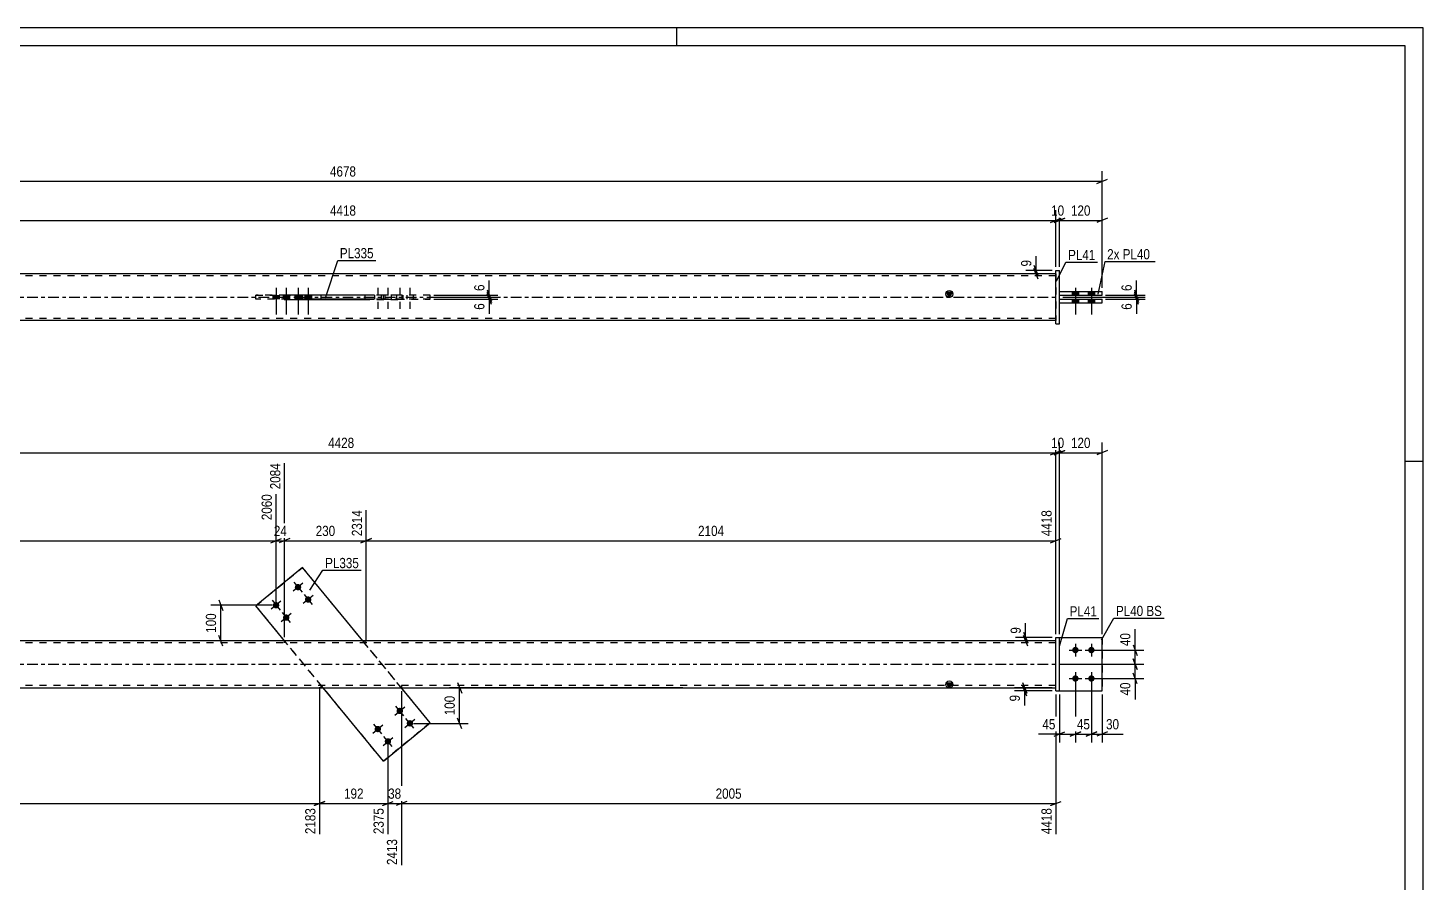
# Model space of a CAD drawing. Header units: millimetres. Extents: x 0 to 594, y 0 to 420.
# Drawn here: x 201.3 to 594, y 179.6 to 420 of the extents above; entities that cross this region are included whole.
import ezdxf

# ---------------------------------------------------------------- set-up
doc = ezdxf.new("R2010")
doc.units = ezdxf.units.MM
doc.linetypes.add('DXK_LINE_DOT2', pattern=[3.9198, 1.9599, -1.9599])
doc.linetypes.add('DXK_LINE_DOT3', pattern=[5.9187, 2.979, -0.9799, 0.9799, -0.9799])
doc.styles.add('Arial Narrow', font='ARIALN.TTF', dxfattribs={"height": 0.2})

# ---------------------------------------------------------------- blocks, each defined once
blk = doc.blocks.new('Unknown-582685704-1127')
at = {"color": 5, "linetype": 'Continuous'}
for p, q in [((594, 420), (0, 420)), ((384, 415), (384, 420)), ((594, 0), (594, 420)), ((589, 415), (5, 415)), ((589, 5), (589, 415)), ((594, 298), (589, 298))]:
    blk.add_line(p, q, dxfattribs=at)
blk = doc.blocks.new('Part-582685704-1683 - 1672')
at = {"linetype": 'Continuous'}
blk.add_hatch(color=2, dxfattribs=at).paths.add_polyline_path([(460.65, 234.32), (459.85, 235.72), (461.45, 235.72)])
at = {"color": 2, "linetype": 'Continuous'}
for p, q in [((402.55, 247.52), (177.47, 247.52)), ((490.65, 247.52), (402.65, 247.52)), ((460.65, 234.32), (459.85, 235.72)), ((459.85, 235.72), (461.45, 235.72)), ((461.45, 235.72), (460.65, 234.32)), ((177.47, 234.32), (402.55, 234.32)), ((402.65, 234.32), (490.65, 234.32))]:
    blk.add_line(p, q, dxfattribs=at)
at = {"color": 7, "linetype": 'DXK_LINE_DOT2'}
for p, q in [((273.48, 247.52), (273.48, 246.92)), ((296.18, 247.52), (296.18, 246.92)), ((490.65, 234.32), (490.65, 247.52)), ((402.55, 246.92), (177.47, 246.92)), ((490.65, 246.92), (402.65, 246.92)), ((402.55, 234.92), (177.47, 234.92)), ((283.84, 234.32), (283.84, 234.92)), ((306.54, 234.32), (306.54, 234.92)), ((490.65, 234.92), (402.65, 234.92))]:
    blk.add_line(p, q, dxfattribs=at)
at = {"color": 7, "linetype": 'DXK_LINE_DOT3'}
for p, q in [((177.47, 240.92), (402.55, 240.92)), ((402.65, 240.92), (490.65, 240.92))]:
    blk.add_line(p, q, dxfattribs=at)
at = {"color": 2, "linetype": 'Continuous'}
blk.add_circle((460.65, 235.22), 1, dxfattribs=at)
blk = doc.blocks.new('Part-582685704-1688 - 1672')
at = {"color": 2, "linetype": 'Continuous'}
for p, q in [((491.65, 248.42), (503.65, 248.42)), ((503.65, 248.42), (503.65, 248.42)), ((503.65, 233.42), (503.65, 248.42)), ((491.65, 233.42), (503.65, 233.42))]:
    blk.add_line(p, q, dxfattribs=at)
at = {"color": 7, "linetype": 'DXK_LINE_DOT2'}
for p, q in [((491.65, 248.42), (503.65, 248.42)), ((491.65, 233.42), (491.65, 248.42)), ((491.65, 233.42), (491.65, 233.42)), ((491.65, 233.42), (503.65, 233.42))]:
    blk.add_line(p, q, dxfattribs=at)
blk = doc.blocks.new('Part-582685704-1693 - 1672')
at = {"color": 7, "linetype": 'DXK_LINE_DOT2'}
for p, q in [((491.65, 248.42), (503.65, 248.42)), ((491.65, 233.42), (491.65, 248.42)), ((491.65, 248.42), (503.65, 248.42)), ((503.65, 248.42), (503.65, 248.42)), ((503.65, 248.42), (503.65, 233.42)), ((491.65, 233.42), (491.65, 233.42)), ((491.65, 233.42), (503.65, 233.42)), ((491.65, 233.42), (503.65, 233.42))]:
    blk.add_line(p, q, dxfattribs=at)
blk = doc.blocks.new('Part-582685704-1698 - 1672')
at = {"color": 2, "linetype": 'Continuous'}
for p, q in [((490.65, 248.42), (491.65, 248.42)), ((490.65, 233.42), (490.65, 248.42)), ((491.65, 233.42), (491.65, 248.42)), ((490.65, 233.42), (491.65, 233.42)), ((490.65, 233.42), (491.65, 233.42))]:
    blk.add_line(p, q, dxfattribs=at)
at = {"color": 7, "linetype": 'DXK_LINE_DOT2'}
for p, q in [((490.65, 248.42), (491.65, 248.42)), ((490.65, 233.42), (490.65, 233.42)), ((491.65, 233.42), (491.65, 233.42)), ((491.65, 233.42), (491.65, 233.42))]:
    blk.add_line(p, q, dxfattribs=at)
blk = doc.blocks.new('Part-582685704-1718 - 1672')
at = {"color": 2, "linetype": 'Continuous'}
for p, q in [((278.6, 268.18), (265.47, 257.38)), ((278.6, 268.18), (278.6, 268.18)), ((295.59, 247.52), (278.6, 268.18)), ((273.58, 247.52), (265.47, 257.38)), ((265.47, 257.38), (265.47, 257.38)), ((301.41, 213.66), (284.43, 234.32)), ((314.55, 224.46), (306.44, 234.32)), ((301.41, 213.66), (314.55, 224.46)), ((314.55, 224.46), (314.55, 224.46)), ((301.41, 213.66), (301.41, 213.66))]:
    blk.add_line(p, q, dxfattribs=at)
at = {"color": 7, "linetype": 'DXK_LINE_DOT2'}
for p, q in [((265.47, 257.38), (278.6, 268.18)), ((314.55, 224.46), (278.6, 268.18)), ((301.41, 213.66), (265.47, 257.38)), ((284.43, 234.32), (273.58, 247.52)), ((306.44, 234.32), (295.59, 247.52)), ((314.55, 224.46), (301.41, 213.66))]:
    blk.add_line(p, q, dxfattribs=at)
blk = doc.blocks.new('Bolt-582685704-1719 - 1672')
at = {"linetype": 'Continuous'}
for points in [[(496.15, 245.82), (496.33, 245.8), (496.51, 245.74), (496.67, 245.65), (496.81, 245.52), (496.92, 245.37), (497, 245.2), (497.04, 245.01), (497.04, 244.82), (497, 244.64), (496.92, 244.47), (496.81, 244.32), (496.67, 244.19), (496.51, 244.1), (496.33, 244.04), (496.15, 244.02), (495.96, 244.04), (495.78, 244.1), (495.62, 244.19), (495.48, 244.32), (495.37, 244.47), (495.29, 244.64), (495.25, 244.82), (495.25, 245.01), (495.29, 245.2), (495.37, 245.37), (495.48, 245.52), (495.62, 245.65), (495.78, 245.74), (495.96, 245.8)], [(500.65, 245.82), (500.83, 245.8), (501.01, 245.74), (501.17, 245.65), (501.31, 245.52), (501.42, 245.37), (501.5, 245.2), (501.54, 245.01), (501.54, 244.82), (501.5, 244.64), (501.42, 244.47), (501.31, 244.32), (501.17, 244.19), (501.01, 244.1), (500.83, 244.04), (500.65, 244.02), (500.46, 244.04), (500.28, 244.1), (500.12, 244.19), (499.98, 244.32), (499.87, 244.47), (499.79, 244.64), (499.75, 244.82), (499.75, 245.01), (499.79, 245.2), (499.87, 245.37), (499.98, 245.52), (500.12, 245.65), (500.28, 245.74), (500.46, 245.8)], [(496.15, 237.82), (496.33, 237.8), (496.51, 237.74), (496.67, 237.65), (496.81, 237.52), (496.92, 237.37), (497, 237.2), (497.04, 237.01), (497.04, 236.82), (497, 236.64), (496.92, 236.47), (496.81, 236.32), (496.67, 236.19), (496.51, 236.1), (496.33, 236.04), (496.15, 236.02), (495.96, 236.04), (495.78, 236.1), (495.62, 236.19), (495.48, 236.32), (495.37, 236.47), (495.29, 236.64), (495.25, 236.82), (495.25, 237.01), (495.29, 237.2), (495.37, 237.37), (495.48, 237.52), (495.62, 237.65), (495.78, 237.74), (495.96, 237.8)], [(500.65, 237.82), (500.83, 237.8), (501.01, 237.74), (501.17, 237.65), (501.31, 237.52), (501.42, 237.37), (501.5, 237.2), (501.54, 237.01), (501.54, 236.82), (501.5, 236.64), (501.42, 236.47), (501.31, 236.32), (501.17, 236.19), (501.01, 236.1), (500.83, 236.04), (500.65, 236.02), (500.46, 236.04), (500.28, 236.1), (500.12, 236.19), (499.98, 236.32), (499.87, 236.47), (499.79, 236.64), (499.75, 236.82), (499.75, 237.01), (499.79, 237.2), (499.87, 237.37), (499.98, 237.52), (500.12, 237.65), (500.28, 237.74), (500.46, 237.8)]]:
    blk.add_hatch(color=1, dxfattribs=at).paths.add_polyline_path(points)
at = {"color": 1, "linetype": 'Continuous'}
for p, q in [((494.35, 244.92), (497.95, 244.92)), ((496.15, 246.72), (496.15, 243.12)), ((498.85, 244.92), (502.45, 244.92)), ((500.65, 246.72), (500.65, 243.12)), ((494.35, 236.92), (497.95, 236.92)), ((496.15, 238.72), (496.15, 235.12)), ((498.85, 236.92), (502.45, 236.92)), ((500.65, 238.72), (500.65, 235.12))]:
    blk.add_line(p, q, dxfattribs=at)
blk = doc.blocks.new('Bolt-582685704-1721 - 1672')
at = {"linetype": 'Continuous'}
for points in [[(278.04, 263.19), (278.15, 263.03), (278.22, 262.85), (278.25, 262.67), (278.24, 262.48), (278.19, 262.3), (278.11, 262.13), (277.99, 261.98), (277.85, 261.86), (277.68, 261.78), (277.5, 261.73), (277.31, 261.71), (277.12, 261.74), (276.95, 261.81), (276.79, 261.91), (276.65, 262.04), (276.55, 262.2), (276.48, 262.37), (276.45, 262.56), (276.46, 262.75), (276.51, 262.93), (276.59, 263.1), (276.71, 263.25), (276.85, 263.37), (277.02, 263.45), (277.2, 263.5), (277.39, 263.51), (277.58, 263.48), (277.75, 263.42), (277.91, 263.32)], [(280.9, 259.71), (281.01, 259.55), (281.07, 259.38), (281.11, 259.19), (281.1, 259), (281.05, 258.82), (280.97, 258.65), (280.85, 258.51), (280.7, 258.39), (280.54, 258.3), (280.35, 258.25), (280.17, 258.24), (279.98, 258.27), (279.8, 258.33), (279.65, 258.43), (279.51, 258.57), (279.41, 258.72), (279.34, 258.9), (279.31, 259.08), (279.32, 259.27), (279.36, 259.45), (279.45, 259.62), (279.57, 259.77), (279.71, 259.89), (279.88, 259.98), (280.06, 260.03), (280.25, 260.04), (280.43, 260.01), (280.61, 259.94), (280.77, 259.84)], [(271.86, 258.1), (271.97, 257.95), (272.04, 257.77), (272.07, 257.59), (272.06, 257.4), (272.01, 257.22), (271.93, 257.05), (271.81, 256.9), (271.67, 256.78), (271.5, 256.7), (271.32, 256.65), (271.13, 256.63), (270.94, 256.66), (270.77, 256.73), (270.61, 256.83), (270.47, 256.96), (270.37, 257.12), (270.3, 257.29), (270.27, 257.48), (270.28, 257.67), (270.33, 257.85), (270.41, 258.02), (270.53, 258.17), (270.67, 258.28), (270.84, 258.37), (271.02, 258.42), (271.21, 258.43), (271.4, 258.4), (271.57, 258.34), (271.73, 258.24)], [(274.72, 254.63), (274.83, 254.47), (274.9, 254.3), (274.93, 254.11), (274.92, 253.92), (274.87, 253.74), (274.79, 253.57), (274.67, 253.43), (274.52, 253.31), (274.36, 253.22), (274.17, 253.17), (273.99, 253.16), (273.8, 253.19), (273.62, 253.25), (273.47, 253.35), (273.33, 253.49), (273.23, 253.64), (273.16, 253.82), (273.13, 254), (273.14, 254.19), (273.18, 254.37), (273.27, 254.54), (273.39, 254.69), (273.53, 254.81), (273.7, 254.9), (273.88, 254.95), (274.07, 254.96), (274.25, 254.93), (274.43, 254.86), (274.59, 254.76)]]:
    blk.add_hatch(color=1, dxfattribs=at).paths.add_polyline_path(points)
at = {"color": 1, "linetype": 'Continuous'}
for p, q in [((278.74, 263.76), (275.96, 261.47)), ((276.21, 264), (278.49, 261.22)), ((281.6, 260.28), (278.82, 257.99)), ((279.06, 260.53), (281.35, 257.75)), ((272.56, 258.68), (269.78, 256.39)), ((270.03, 258.92), (272.31, 256.14)), ((272.88, 255.45), (275.17, 252.67)), ((275.42, 255.2), (272.64, 252.91))]:
    blk.add_line(p, q, dxfattribs=at)
blk = doc.blocks.new('Bolt-582685704-1722 - 1672')
at = {"linetype": 'Continuous'}
for points in [[(305.29, 227.21), (305.19, 227.36), (305.12, 227.54), (305.09, 227.72), (305.1, 227.91), (305.15, 228.09), (305.23, 228.26), (305.35, 228.41), (305.49, 228.53), (305.66, 228.62), (305.84, 228.67), (306.03, 228.68), (306.22, 228.65), (306.39, 228.58), (306.55, 228.48), (306.68, 228.35), (306.79, 228.19), (306.86, 228.02), (306.89, 227.83), (306.88, 227.64), (306.83, 227.46), (306.75, 227.29), (306.63, 227.15), (306.48, 227.03), (306.32, 226.94), (306.14, 226.89), (305.95, 226.88), (305.76, 226.91), (305.59, 226.97), (305.43, 227.07)], [(308.15, 223.73), (308.05, 223.89), (307.98, 224.06), (307.95, 224.25), (307.96, 224.44), (308, 224.62), (308.09, 224.79), (308.21, 224.93), (308.35, 225.05), (308.52, 225.14), (308.7, 225.19), (308.89, 225.2), (309.07, 225.17), (309.25, 225.11), (309.41, 225.01), (309.54, 224.87), (309.65, 224.72), (309.71, 224.54), (309.74, 224.36), (309.74, 224.17), (309.69, 223.99), (309.6, 223.82), (309.49, 223.67), (309.34, 223.55), (309.18, 223.46), (308.99, 223.41), (308.81, 223.4), (308.62, 223.43), (308.44, 223.5), (308.29, 223.6)], [(299.11, 222.13), (299.01, 222.28), (298.94, 222.46), (298.91, 222.64), (298.92, 222.83), (298.97, 223.01), (299.05, 223.18), (299.17, 223.33), (299.31, 223.45), (299.48, 223.53), (299.66, 223.59), (299.85, 223.6), (300.04, 223.57), (300.21, 223.5), (300.37, 223.4), (300.5, 223.27), (300.61, 223.11), (300.68, 222.94), (300.71, 222.75), (300.7, 222.56), (300.65, 222.38), (300.57, 222.21), (300.45, 222.07), (300.3, 221.95), (300.14, 221.86), (299.96, 221.81), (299.77, 221.8), (299.58, 221.83), (299.41, 221.89), (299.25, 221.99)], [(301.97, 218.65), (301.87, 218.81), (301.8, 218.98), (301.77, 219.17), (301.78, 219.36), (301.82, 219.54), (301.91, 219.71), (302.03, 219.85), (302.17, 219.97), (302.34, 220.06), (302.52, 220.11), (302.71, 220.12), (302.89, 220.09), (303.07, 220.03), (303.23, 219.92), (303.36, 219.79), (303.47, 219.64), (303.53, 219.46), (303.56, 219.27), (303.56, 219.09), (303.51, 218.9), (303.42, 218.74), (303.31, 218.59), (303.16, 218.47), (303, 218.38), (302.81, 218.33), (302.63, 218.32), (302.44, 218.35), (302.26, 218.42), (302.11, 218.52)]]:
    blk.add_hatch(color=1, dxfattribs=at).paths.add_polyline_path(points)
at = {"color": 1, "linetype": 'Continuous'}
for p, q in [((304.6, 226.63), (307.38, 228.92)), ((307.13, 226.39), (304.85, 229.17)), ((298.42, 221.55), (301.2, 223.84)), ((300.95, 221.31), (298.67, 224.09)), ((307.46, 223.16), (310.24, 225.44)), ((309.99, 222.91), (307.7, 225.69)), ((301.28, 218.08), (304.06, 220.36)), ((303.81, 217.83), (301.52, 220.61))]:
    blk.add_line(p, q, dxfattribs=at)
blk = doc.blocks.new('Bolt-582685704-1367 - 1364')
at = {"linetype": 'Continuous'}
for points in [[(497.05, 345.83), (495.25, 345.83), (495.25, 344.83), (497.05, 344.83)], [(497.05, 345.83), (495.25, 345.83), (495.25, 344.83), (497.05, 344.83)], [(501.55, 345.83), (499.75, 345.83), (499.75, 344.83), (501.55, 344.83)], [(501.55, 345.83), (499.75, 345.83), (499.75, 344.83), (501.55, 344.83)], [(497.05, 343.63), (495.25, 343.63), (495.25, 342.63), (497.05, 342.63)], [(497.05, 343.63), (495.25, 343.63), (495.25, 342.63), (497.05, 342.63)], [(501.55, 343.63), (499.75, 343.63), (499.75, 342.63), (501.55, 342.63)], [(501.55, 343.63), (499.75, 343.63), (499.75, 342.63), (501.55, 342.63)]]:
    blk.add_hatch(color=1, dxfattribs=at).paths.add_polyline_path(points)
at = {"color": 1, "linetype": 'Continuous'}
for p, q in [((495.25, 345.83), (495.25, 344.83)), ((495.25, 345.83), (495.25, 344.83)), ((496.15, 346.83), (496.15, 339.33)), ((496.15, 346.83), (496.15, 339.33)), ((497.05, 345.83), (497.05, 344.83)), ((497.05, 345.83), (497.05, 344.83)), ((499.75, 345.83), (499.75, 344.83)), ((499.75, 345.83), (499.75, 344.83)), ((500.65, 346.83), (500.65, 339.33)), ((500.65, 346.83), (500.65, 339.33)), ((501.55, 345.83), (501.55, 344.83)), ((501.55, 345.83), (501.55, 344.83)), ((495.25, 343.63), (495.25, 342.63)), ((495.25, 343.63), (495.25, 342.63)), ((497.05, 343.63), (497.05, 342.63)), ((497.05, 343.63), (497.05, 342.63)), ((499.75, 343.63), (499.75, 342.63)), ((499.75, 343.63), (499.75, 342.63)), ((501.55, 343.63), (501.55, 342.63)), ((501.55, 343.63), (501.55, 342.63))]:
    blk.add_line(p, q, dxfattribs=at)
blk = doc.blocks.new('Part-582685704-1402 - 1364')
at = {"linetype": 'Continuous'}
blk.add_hatch(color=2, dxfattribs=at).paths.add_polyline_path([(460.65, 344.23), (459.85, 345.63), (461.45, 345.63)])
at = {"color": 2, "linetype": 'Continuous'}
for p, q in [((402.55, 350.83), (177.47, 350.83)), ((490.65, 350.83), (402.65, 350.83)), ((460.65, 344.23), (459.85, 345.63)), ((459.85, 345.63), (461.45, 345.63)), ((461.45, 345.63), (460.65, 344.23)), ((273.48, 344.83), (273.48, 344.93)), ((273.48, 344.93), (273.48, 344.93)), ((273.48, 344.93), (296.18, 344.93)), ((273.48, 343.63), (273.48, 343.53)), ((273.48, 343.53), (296.18, 343.53)), ((283.84, 344.93), (283.84, 344.83)), ((283.84, 343.53), (283.84, 343.63)), ((296.18, 344.93), (296.18, 343.53)), ((402.55, 337.63), (177.47, 337.63)), ((490.65, 337.63), (402.65, 337.63))]:
    blk.add_line(p, q, dxfattribs=at)
at = {"color": 7, "linetype": 'DXK_LINE_DOT2'}
for p, q in [((402.55, 350.23), (177.47, 350.23)), ((490.65, 350.23), (402.65, 350.23)), ((490.65, 350.83), (490.65, 337.63)), ((273.48, 343.63), (273.48, 344.93)), ((273.48, 344.93), (296.18, 344.93)), ((273.48, 343.53), (296.18, 343.53)), ((283.84, 344.93), (306.54, 344.93)), ((283.84, 344.93), (283.84, 344.93)), ((283.84, 344.93), (306.54, 344.93)), ((283.84, 344.83), (283.84, 344.93)), ((283.84, 343.63), (283.84, 344.83)), ((283.84, 343.53), (283.84, 343.53)), ((283.84, 343.53), (283.84, 343.53)), ((306.54, 343.53), (283.84, 343.53)), ((283.84, 343.53), (306.54, 343.53)), ((306.54, 344.93), (306.54, 343.53)), ((402.55, 338.23), (177.47, 338.23)), ((490.65, 338.23), (402.65, 338.23))]:
    blk.add_line(p, q, dxfattribs=at)
at = {"color": 7, "linetype": 'DXK_LINE_DOT3'}
for p, q in [((177.47, 344.23), (402.55, 344.23)), ((402.65, 344.23), (490.65, 344.23))]:
    blk.add_line(p, q, dxfattribs=at)
at = {"color": 2, "linetype": 'Continuous'}
blk.add_circle((460.65, 345.13), 1, dxfattribs=at)
blk = doc.blocks.new('Bolt-582685704-1370 - 1364')
at = {"color": 1, "linetype": 'DXK_LINE_DOT2'}
for p, q in [((299.81, 346.83), (299.81, 339.33)), ((302.67, 346.83), (302.67, 339.33)), ((305.99, 346.83), (305.99, 339.33)), ((308.85, 346.83), (308.85, 339.33)), ((298.91, 344.83), (298.91, 343.63)), ((300.71, 344.83), (300.71, 343.63)), ((301.77, 344.83), (301.77, 343.63)), ((303.57, 344.83), (303.57, 343.63)), ((305.09, 344.83), (305.09, 343.63)), ((306.89, 344.83), (306.89, 343.63)), ((307.95, 344.83), (307.95, 343.63)), ((309.75, 344.83), (309.75, 343.63))]:
    blk.add_line(p, q, dxfattribs=at)
blk = doc.blocks.new('Bolt-582685704-1371 - 1364')
at = {"linetype": 'Continuous'}
for points in [[(272.07, 344.83), (270.27, 344.83), (270.27, 343.63), (272.07, 343.63)], [(274.93, 344.83), (273.13, 344.83), (273.13, 343.63), (274.93, 343.63)], [(278.25, 344.83), (276.45, 344.83), (276.45, 343.63), (278.25, 343.63)], [(281.11, 344.83), (279.31, 344.83), (279.31, 343.63), (281.11, 343.63)]]:
    blk.add_hatch(color=1, dxfattribs=at).paths.add_polyline_path(points)
at = {"color": 1, "linetype": 'Continuous'}
for p, q in [((271.17, 346.83), (271.17, 339.33)), ((274.03, 346.83), (274.03, 339.33)), ((277.35, 346.83), (277.35, 339.33)), ((280.21, 346.83), (280.21, 339.33)), ((270.27, 344.83), (270.27, 343.63)), ((272.07, 344.83), (272.07, 343.63)), ((273.13, 344.83), (273.13, 343.63)), ((274.93, 344.83), (274.93, 343.63)), ((276.45, 344.83), (276.45, 343.63)), ((278.25, 344.83), (278.25, 343.63)), ((279.31, 344.83), (279.31, 343.63)), ((281.11, 344.83), (281.11, 343.63))]:
    blk.add_line(p, q, dxfattribs=at)
blk = doc.blocks.new('Part-582685704-1417 - 1364')
at = {"color": 2, "linetype": 'Continuous'}
for p, q in [((491.65, 343.63), (503.65, 343.63)), ((491.65, 342.63), (491.65, 343.63)), ((491.65, 342.63), (503.65, 342.63)), ((491.65, 342.63), (503.65, 342.63)), ((503.65, 342.63), (503.65, 343.63))]:
    blk.add_line(p, q, dxfattribs=at)
at = {"color": 7, "linetype": 'DXK_LINE_DOT2'}
for p, q in [((491.65, 343.63), (503.65, 343.63)), ((491.65, 342.63), (491.65, 342.63)), ((503.65, 342.63), (503.65, 342.63)), ((503.65, 342.63), (503.65, 342.63))]:
    blk.add_line(p, q, dxfattribs=at)
blk = doc.blocks.new('Part-582685704-1422 - 1364')
at = {"color": 2, "linetype": 'Continuous'}
for p, q in [((491.65, 345.83), (503.65, 345.83)), ((491.65, 344.83), (491.65, 345.83)), ((503.65, 344.83), (503.65, 345.83)), ((491.65, 344.83), (503.65, 344.83)), ((491.65, 344.83), (503.65, 344.83))]:
    blk.add_line(p, q, dxfattribs=at)
at = {"color": 7, "linetype": 'DXK_LINE_DOT2'}
for p, q in [((491.65, 345.83), (503.65, 345.83)), ((491.65, 344.83), (491.65, 344.83)), ((503.65, 344.83), (503.65, 344.83)), ((503.65, 344.83), (503.65, 344.83))]:
    blk.add_line(p, q, dxfattribs=at)
blk = doc.blocks.new('Part-582685704-1437 - 1364')
at = {"color": 2, "linetype": 'Continuous'}
for p, q in [((490.65, 336.73), (490.65, 351.73)), ((490.65, 351.73), (491.65, 351.73)), ((491.65, 336.73), (491.65, 351.73)), ((490.65, 336.73), (491.65, 336.73)), ((490.65, 336.73), (491.65, 336.73))]:
    blk.add_line(p, q, dxfattribs=at)
at = {"color": 7, "linetype": 'DXK_LINE_DOT2'}
for p, q in [((490.65, 351.73), (490.65, 351.73)), ((490.65, 351.73), (491.65, 351.73)), ((490.65, 336.73), (490.65, 336.73)), ((491.65, 336.73), (491.65, 336.73)), ((491.65, 336.73), (491.65, 336.73))]:
    blk.add_line(p, q, dxfattribs=at)
blk = doc.blocks.new('Part-582685704-1467 - 1364')
at = {"color": 2, "linetype": 'Continuous'}
for p, q in [((265.47, 343.63), (265.47, 344.83)), ((278.6, 343.63), (278.6, 344.83)), ((296.18, 344.83), (278.6, 344.83)), ((296.18, 343.63), (278.6, 343.63)), ((296.18, 343.63), (278.6, 343.63))]:
    blk.add_line(p, q, dxfattribs=at)
at = {"color": 7, "linetype": 'DXK_LINE_DOT2'}
for p, q in [((301.41, 344.83), (265.47, 344.83)), ((265.47, 344.83), (278.6, 344.83)), ((278.6, 343.63), (265.47, 343.63)), ((278.6, 343.63), (265.47, 343.63)), ((314.55, 344.83), (296.18, 344.83)), ((301.41, 343.63), (296.18, 343.63)), ((314.55, 343.63), (296.18, 343.63)), ((301.41, 343.63), (301.41, 344.83)), ((314.55, 344.83), (301.41, 344.83)), ((301.41, 343.63), (314.55, 343.63)), ((314.55, 343.63), (314.55, 344.83))]:
    blk.add_line(p, q, dxfattribs=at)
blk = doc.blocks.new('StraightDimension-582685704-1758 - 1672')
at = {"color": 7, "linetype": 'Continuous'}
for p, q in [((273.58, 248.52), (273.58, 297.48)), ((296.57, 247.32), (296.57, 284.28)), ((275.08, 276.27), (272.08, 275.07)), ((273.58, 275.67), (296.57, 275.67)), ((295.07, 275.07), (298.07, 276.27))]:
    blk.add_line(p, q, dxfattribs=at)
at = {"color": 0, "linetype": 'Continuous'}
blk.add_wipeout([(295.97, 284.88), (291.77, 284.88), (291.77, 276.37), (295.97, 276.37)], dxfattribs=at)
at = {"color": 0}
blk.add_wipeout([(288.42, 276.42), (288.42, 280.62), (281.73, 280.62), (281.73, 276.42)], dxfattribs=at)
at = {"color": 3, "linetype": 'Continuous', "style": 'Arial Narrow'}
blk.add_text('2314', height=2.863, rotation=90.0002, dxfattribs=at).set_placement((295.37, 276.97))
at = {"color": 3, "style": 'Arial Narrow'}
blk.add_text('230', height=2.863, dxfattribs=at).set_placement((282.33, 277.02))
blk = doc.blocks.new('StraightDimension-582685704-1742 - 1672')
at = {"color": 7, "linetype": 'Continuous'}
for p, q in [((273.58, 248.52), (273.58, 297.48)), ((271.17, 258.53), (271.17, 288.78)), ((269.67, 275.07), (272.67, 276.27)), ((271.17, 275.67), (273.58, 275.67)), ((275.08, 276.27), (272.08, 275.07))]:
    blk.add_line(p, q, dxfattribs=at)
at = {"color": 0, "linetype": 'Continuous'}
blk.add_wipeout([(272.98, 298.08), (268.78, 298.08), (268.78, 289.57), (272.98, 289.57)], dxfattribs=at)
at = {"color": 0}
blk.add_wipeout([(274.8, 276.42), (274.8, 280.62), (269.95, 280.62), (269.95, 276.42)], dxfattribs=at)
at = {"color": 3, "linetype": 'Continuous', "style": 'Arial Narrow'}
blk.add_text('2084', height=2.863, rotation=90.0002, dxfattribs=at).set_placement((272.38, 290.17))
at = {"color": 3, "style": 'Arial Narrow'}
blk.add_text('24', height=2.863, dxfattribs=at).set_placement((270.55, 277.02))
blk = doc.blocks.new('StraightDimension-582685704-1814 - 1672')
at = {"color": 7, "linetype": 'Continuous'}
for p, q in [((306.44, 233.32), (306.44, 184.43)), ((490.65, 232.42), (490.65, 193.13)), ((307.94, 202.34), (304.94, 201.14)), ((306.44, 201.74), (490.65, 201.74)), ((489.15, 201.14), (492.15, 202.34))]:
    blk.add_line(p, q, dxfattribs=at)
at = {"color": 0}
blk.add_wipeout([(402.8, 202.49), (402.8, 206.69), (394.29, 206.69), (394.29, 202.49)], dxfattribs=at)
at = {"color": 0, "linetype": 'Continuous'}
blk.add_wipeout([(490.05, 201.04), (485.85, 201.04), (485.85, 192.53), (490.05, 192.53)], dxfattribs=at)
at = {"color": 3, "style": 'Arial Narrow'}
blk.add_text('2005', height=2.863, dxfattribs=at).set_placement((394.89, 203.09))
at = {"color": 3, "linetype": 'Continuous', "style": 'Arial Narrow'}
blk.add_text('4418', height=2.863, rotation=90.0002, dxfattribs=at).set_placement((489.45, 193.13))
blk = doc.blocks.new('StraightDimension-582685704-1963 - 1672')
at = {"color": 7, "linetype": 'Continuous'}
for p, q in [((322.21, 235.82), (323.41, 232.82)), ((385.69, 234.32), (319.96, 234.32)), ((322.81, 224.3), (322.81, 234.32)), ((309.85, 224.3), (325.21, 224.3)), ((323.41, 222.8), (322.21, 225.8))]:
    blk.add_line(p, q, dxfattribs=at)
at = {"color": 0}
blk.add_wipeout([(322.06, 232.65), (317.86, 232.65), (317.86, 225.97), (322.06, 225.97)], dxfattribs=at)
at = {"color": 3, "style": 'Arial Narrow'}
blk.add_text('100', height=2.863, rotation=90.0002, dxfattribs=at).set_placement((321.46, 226.57))
blk = doc.blocks.new('StraightDimension-582685704-1987 - 1672')
at = {"color": 7, "linetype": 'Continuous'}
for p, q in [((501.65, 244.92), (515.36, 244.92)), ((512.36, 246.42), (513.56, 243.42)), ((512.96, 240.92), (512.96, 244.92)), ((491.65, 240.92), (515.36, 240.92)), ((513.56, 239.42), (512.36, 242.42))]:
    blk.add_line(p, q, dxfattribs=at)
at = {"color": 0}
blk.add_wipeout([(512.21, 250.3), (508.01, 250.3), (508.01, 245.44), (512.21, 245.44)], dxfattribs=at)
at = {"color": 7, "linetype": 'Continuous'}
blk.add_line((512.96, 244.92), (512.96, 250.82), dxfattribs=at)
blk.add_line((512.96, 244.92), (512.96, 250.82), dxfattribs=at)
at = {"color": 3, "style": 'Arial Narrow'}
blk.add_text('40', height=2.863, rotation=90.0002, dxfattribs=at).set_placement((511.61, 246.04))
blk = doc.blocks.new('StraightDimension-582685704-1732 - 1672')
at = {"color": 7, "linetype": 'Continuous'}
for p, q in [((271.17, 258.53), (271.17, 288.78)), ((89.37, 248.52), (89.37, 278.8)), ((90.87, 276.27), (87.87, 275.07)), ((89.37, 275.67), (271.17, 275.67)), ((269.67, 275.07), (272.67, 276.27))]:
    blk.add_line(p, q, dxfattribs=at)
at = {"color": 0, "linetype": 'Continuous'}
for points in [[(270.57, 289.38), (266.37, 289.38), (266.37, 280.87), (270.57, 280.87)], [(88.77, 279.4), (84.57, 279.4), (84.57, 276.37), (88.77, 276.37)]]:
    blk.add_wipeout(points, dxfattribs=at)
at = {"color": 0}
blk.add_wipeout([(184.53, 276.42), (184.53, 280.62), (176.01, 280.62), (176.01, 276.42)], dxfattribs=at)
at = {"color": 3, "linetype": 'Continuous', "style": 'Arial Narrow'}
for s, height, p in [('2060', 2.863, (269.97, 281.47)), ('0', 2.86, (88.17, 276.97))]:
    blk.add_text(s, height=height, rotation=90.0002, dxfattribs=at).set_placement(p)
at = {"color": 3, "style": 'Arial Narrow'}
blk.add_text('2060', height=2.863, dxfattribs=at).set_placement((176.61, 277.02))
blk = doc.blocks.new('StraightDimension-582685704-1909 - 1672')
at = {"color": 7, "linetype": 'Continuous'}
for p, q in [((496.15, 235.92), (496.15, 218.87)), ((491.65, 232.42), (491.65, 218.87)), ((490.15, 220.67), (493.15, 221.87)), ((491.65, 221.27), (496.15, 221.27)), ((497.65, 221.87), (494.65, 220.67))]:
    blk.add_line(p, q, dxfattribs=at)
at = {"color": 0}
blk.add_wipeout([(491.12, 222.02), (491.12, 226.22), (486.26, 226.22), (486.26, 222.02)], dxfattribs=at)
at = {"color": 7, "linetype": 'Continuous'}
blk.add_line((491.65, 221.27), (485.74, 221.27), dxfattribs=at)
blk.add_line((491.65, 221.27), (485.74, 221.27), dxfattribs=at)
at = {"color": 3, "style": 'Arial Narrow'}
blk.add_text('45', height=2.863, dxfattribs=at).set_placement((486.86, 222.62))
blk = doc.blocks.new('StraightDimension-582685704-1774 - 1672')
at = {"color": 7, "linetype": 'Continuous'}
for p, q in [((296.57, 247.32), (296.57, 284.28)), ((490.65, 249.42), (490.65, 284.28)), ((298.07, 276.27), (295.07, 275.07)), ((296.57, 275.67), (490.65, 275.67)), ((489.15, 275.07), (492.15, 276.27))]:
    blk.add_line(p, q, dxfattribs=at)
at = {"color": 0, "linetype": 'Continuous'}
blk.add_wipeout([(490.05, 284.88), (485.85, 284.88), (485.85, 276.37), (490.05, 276.37)], dxfattribs=at)
at = {"color": 0}
blk.add_wipeout([(397.87, 276.42), (397.87, 280.62), (389.35, 280.62), (389.35, 276.42)], dxfattribs=at)
at = {"color": 3, "linetype": 'Continuous', "style": 'Arial Narrow'}
blk.add_text('4418', height=2.863, rotation=90.0002, dxfattribs=at).set_placement((489.45, 276.97))
at = {"color": 3, "style": 'Arial Narrow'}
blk.add_text('2104', height=2.863, dxfattribs=at).set_placement((389.95, 277.02))
blk = doc.blocks.new('StraightDimension-582685704-1826 - 1672')
at = {"color": 7, "linetype": 'Continuous'}
for p, q in [((306.44, 233.32), (306.44, 184.43)), ((302.67, 218.22), (302.67, 193.13)), ((301.17, 201.14), (304.17, 202.34)), ((302.67, 201.74), (306.44, 201.74)), ((307.94, 202.34), (304.94, 201.14))]:
    blk.add_line(p, q, dxfattribs=at)
at = {"color": 0}
blk.add_wipeout([(306.98, 202.49), (306.98, 206.69), (302.12, 206.69), (302.12, 202.49)], dxfattribs=at)
at = {"color": 0, "linetype": 'Continuous'}
blk.add_wipeout([(305.84, 192.34), (301.64, 192.34), (301.64, 183.83), (305.84, 183.83)], dxfattribs=at)
at = {"color": 3, "style": 'Arial Narrow'}
blk.add_text('38', height=2.863, dxfattribs=at).set_placement((302.72, 203.09))
at = {"color": 3, "linetype": 'Continuous', "style": 'Arial Narrow'}
blk.add_text('2413', height=2.863, rotation=90.0002, dxfattribs=at).set_placement((305.24, 184.43))
blk = doc.blocks.new('StraightDimension-582685704-2032 - 1672')
at = {"color": 7, "linetype": 'Continuous'}
for p, q in [((490.65, 249.42), (490.65, 303.3)), ((88.37, 300.45), (490.65, 300.45)), ((489.15, 299.85), (492.15, 301.05))]:
    blk.add_line(p, q, dxfattribs=at)
at = {"color": 0}
blk.add_wipeout([(293.76, 301.2), (293.76, 305.4), (285.25, 305.4), (285.25, 301.2)], dxfattribs=at)
at = {"color": 3, "style": 'Arial Narrow'}
blk.add_text('4428', height=2.863, dxfattribs=at).set_placement((285.85, 301.8))
blk = doc.blocks.new('StraightDimension-582685704-1840 - 1672')
at = {"color": 7, "linetype": 'Continuous'}
for p, q in [((283.44, 234.52), (283.44, 193.13)), ((302.67, 218.22), (302.67, 193.13)), ((284.94, 202.34), (281.94, 201.14)), ((283.44, 201.74), (302.67, 201.74)), ((301.17, 201.14), (304.17, 202.34))]:
    blk.add_line(p, q, dxfattribs=at)
at = {"color": 0}
blk.add_wipeout([(296.4, 202.49), (296.4, 206.69), (289.71, 206.69), (289.71, 202.49)], dxfattribs=at)
at = {"color": 3, "style": 'Arial Narrow'}
blk.add_text('192', height=2.863, dxfattribs=at).set_placement((290.31, 203.09))
at = {"color": 0, "linetype": 'Continuous'}
blk.add_wipeout([(302.07, 201.04), (297.87, 201.04), (297.87, 192.53), (302.07, 192.53)], dxfattribs=at)
at = {"color": 3, "linetype": 'Continuous', "style": 'Arial Narrow'}
blk.add_text('2375', height=2.863, rotation=90.0002, dxfattribs=at).set_placement((301.47, 193.13))
blk = doc.blocks.new('StraightDimension-582685704-1848 - 1672')
at = {"color": 7, "linetype": 'Continuous'}
for p, q in [((89.37, 232.42), (89.37, 198.61)), ((283.44, 234.52), (283.44, 193.13)), ((90.87, 202.34), (87.87, 201.14)), ((89.37, 201.74), (283.44, 201.74)), ((281.94, 201.14), (284.94, 202.34))]:
    blk.add_line(p, q, dxfattribs=at)
at = {"color": 0}
blk.add_wipeout([(190.66, 202.49), (190.66, 206.69), (182.15, 206.69), (182.15, 202.49)], dxfattribs=at)
at = {"color": 0, "linetype": 'Continuous'}
for points in [[(88.77, 201.04), (84.57, 201.04), (84.57, 198.01), (88.77, 198.01)], [(282.84, 201.04), (278.64, 201.04), (278.64, 192.53), (282.84, 192.53)]]:
    blk.add_wipeout(points, dxfattribs=at)
at = {"color": 3, "style": 'Arial Narrow'}
blk.add_text('2183', height=2.863, dxfattribs=at).set_placement((182.75, 203.09))
at = {"color": 3, "linetype": 'Continuous', "style": 'Arial Narrow'}
for s, height, p in [('0', 2.86, (88.17, 198.61)), ('2183', 2.863, (282.24, 193.13))]:
    blk.add_text(s, height=height, rotation=90.0002, dxfattribs=at).set_placement(p)
blk = doc.blocks.new('StraightDimension-582685704-2001 - 1672')
at = {"color": 7, "linetype": 'Continuous'}
for p, q in [((270.17, 257.53), (252.78, 257.53)), ((255.03, 259.03), (256.23, 256.03)), ((255.63, 247.52), (255.63, 257.53)), ((325.13, 247.52), (252.78, 247.52)), ((256.23, 246.02), (255.03, 249.02))]:
    blk.add_line(p, q, dxfattribs=at)
at = {"color": 0}
blk.add_wipeout([(254.88, 255.87), (250.68, 255.87), (250.68, 249.18), (254.88, 249.18)], dxfattribs=at)
at = {"color": 3, "style": 'Arial Narrow'}
blk.add_text('100', height=2.863, rotation=90.0002, dxfattribs=at).set_placement((254.28, 249.78))
blk = doc.blocks.new('StraightDimension-582685704-1900 - 1672')
at = {"color": 7, "linetype": 'Continuous'}
for p, q in [((481.25, 235.82), (482.45, 232.82)), ((489.65, 234.32), (479, 234.32)), ((489.65, 233.42), (479, 233.42)), ((482.45, 231.92), (481.25, 234.92)), ((481.85, 233.42), (481.85, 234.32))]:
    blk.add_line(p, q, dxfattribs=at)
at = {"color": 0}
blk.add_wipeout([(481.1, 232.89), (476.9, 232.89), (476.9, 229.87), (481.1, 229.87)], dxfattribs=at)
at = {"color": 7, "linetype": 'Continuous'}
blk.add_line((481.85, 233.42), (481.85, 229.34), dxfattribs=at)
blk.add_line((481.85, 233.42), (481.85, 229.34), dxfattribs=at)
at = {"color": 3, "style": 'Arial Narrow'}
blk.add_text('9', height=2.86, rotation=90.0002, dxfattribs=at).set_placement((480.5, 230.47))
blk = doc.blocks.new('StraightDimension-582685704-1925 - 1672')
at = {"color": 7, "linetype": 'Continuous'}
for p, q in [((496.15, 235.92), (496.15, 218.87)), ((500.65, 235.92), (500.65, 218.87)), ((494.65, 220.67), (497.65, 221.87)), ((496.15, 221.27), (500.65, 221.27)), ((502.15, 221.87), (499.15, 220.67))]:
    blk.add_line(p, q, dxfattribs=at)
at = {"color": 0}
blk.add_wipeout([(500.82, 222.02), (500.82, 226.22), (495.97, 226.22), (495.97, 222.02)], dxfattribs=at)
at = {"color": 3, "style": 'Arial Narrow'}
blk.add_text('45', height=2.863, dxfattribs=at).set_placement((496.57, 222.62))
blk = doc.blocks.new('StraightDimension-582685704-1935 - 1672')
at = {"color": 7, "linetype": 'Continuous'}
for p, q in [((500.65, 235.92), (500.65, 218.87)), ((503.65, 232.42), (503.65, 218.87)), ((499.15, 220.67), (502.15, 221.87)), ((500.65, 221.27), (503.65, 221.27)), ((505.15, 221.87), (502.15, 220.67))]:
    blk.add_line(p, q, dxfattribs=at)
at = {"color": 0}
blk.add_wipeout([(509.03, 222.02), (509.03, 226.22), (504.17, 226.22), (504.17, 222.02)], dxfattribs=at)
at = {"color": 7, "linetype": 'Continuous'}
blk.add_line((503.65, 221.27), (509.55, 221.27), dxfattribs=at)
blk.add_line((503.65, 221.27), (509.55, 221.27), dxfattribs=at)
at = {"color": 3, "style": 'Arial Narrow'}
blk.add_text('30', height=2.863, dxfattribs=at).set_placement((504.77, 222.62))
blk = doc.blocks.new('StraightDimension-582685704-1974 - 1672')
at = {"color": 7, "linetype": 'Continuous'}
for p, q in [((491.65, 240.92), (515.36, 240.92)), ((512.36, 242.42), (513.56, 239.42)), ((512.96, 236.92), (512.96, 240.92)), ((501.65, 236.92), (515.36, 236.92)), ((513.56, 235.42), (512.36, 238.42))]:
    blk.add_line(p, q, dxfattribs=at)
at = {"color": 0}
blk.add_wipeout([(512.21, 236.39), (508.01, 236.39), (508.01, 231.54), (512.21, 231.54)], dxfattribs=at)
at = {"color": 7, "linetype": 'Continuous'}
blk.add_line((512.96, 236.92), (512.96, 231.01), dxfattribs=at)
blk.add_line((512.96, 236.92), (512.96, 231.01), dxfattribs=at)
at = {"color": 3, "style": 'Arial Narrow'}
blk.add_text('40', height=2.863, rotation=90.0002, dxfattribs=at).set_placement((511.61, 232.14))
blk = doc.blocks.new('StraightDimension-582685704-2009 - 1672')
at = {"color": 7, "linetype": 'Continuous'}
for p, q in [((489.65, 248.42), (479.26, 248.42)), ((489.65, 247.52), (479.26, 247.52)), ((481.51, 249.92), (482.71, 246.92)), ((482.71, 246.02), (481.51, 249.02)), ((482.11, 247.52), (482.11, 248.42))]:
    blk.add_line(p, q, dxfattribs=at)
at = {"color": 0}
blk.add_wipeout([(481.36, 251.97), (477.16, 251.97), (477.16, 248.94), (481.36, 248.94)], dxfattribs=at)
at = {"color": 7, "linetype": 'Continuous'}
blk.add_line((482.11, 248.42), (482.11, 252.5), dxfattribs=at)
blk.add_line((482.11, 248.42), (482.11, 252.5), dxfattribs=at)
at = {"color": 3, "style": 'Arial Narrow'}
blk.add_text('9', height=2.86, rotation=90.0002, dxfattribs=at).set_placement((480.76, 249.54))
blk = doc.blocks.new('StraightDimension-582685704-2043 - 1672')
at = {"color": 7, "linetype": 'Continuous'}
for p, q in [((490.65, 249.42), (490.65, 303.3)), ((491.65, 249.42), (491.65, 303.3)), ((489.15, 299.85), (492.15, 301.05)), ((493.15, 301.05), (490.15, 299.85)), ((490.65, 300.45), (491.65, 300.45))]:
    blk.add_line(p, q, dxfattribs=at)
at = {"color": 0}
blk.add_wipeout([(493.57, 301.2), (493.57, 305.4), (488.72, 305.4), (488.72, 301.2)], dxfattribs=at)
at = {"color": 3, "style": 'Arial Narrow'}
blk.add_text('10', height=2.863, dxfattribs=at).set_placement((489.32, 301.8))
blk = doc.blocks.new('StraightDimension-582685704-2054 - 1672')
at = {"color": 7, "linetype": 'Continuous'}
for p, q in [((491.65, 249.42), (491.65, 303.3)), ((503.65, 249.42), (503.65, 303.3)), ((490.15, 299.85), (493.15, 301.05)), ((491.65, 300.45), (503.65, 300.45)), ((505.15, 301.05), (502.15, 299.85))]:
    blk.add_line(p, q, dxfattribs=at)
at = {"color": 0}
blk.add_wipeout([(500.99, 301.2), (500.99, 305.4), (494.3, 305.4), (494.3, 301.2)], dxfattribs=at)
at = {"color": 3, "style": 'Arial Narrow'}
blk.add_text('120', height=2.863, dxfattribs=at).set_placement((494.9, 301.8))
blk = doc.blocks.new('StraightDimension-582685704-1498 - 1364')
at = {"color": 7, "linetype": 'Continuous'}
for p, q in [((502.15, 376.23), (505.15, 377.43)), ((503.65, 346.83), (503.65, 379.68)), ((76.37, 376.83), (503.65, 376.83))]:
    blk.add_line(p, q, dxfattribs=at)
at = {"color": 0}
blk.add_wipeout([(294.26, 377.58), (294.26, 381.78), (285.75, 381.78), (285.75, 377.58)], dxfattribs=at)
at = {"color": 3, "style": 'Arial Narrow'}
blk.add_text('4678', height=2.863, dxfattribs=at).set_placement((286.35, 378.18))
blk = doc.blocks.new('StraightDimension-582685704-1488 - 1364')
at = {"color": 7, "linetype": 'Continuous'}
for p, q in [((330.56, 346.33), (331.76, 343.33)), ((331.76, 342.73), (330.56, 345.73)), ((315.55, 344.83), (333.56, 344.83)), ((315.55, 344.23), (333.56, 344.23)), ((331.16, 344.23), (331.16, 344.83))]:
    blk.add_line(p, q, dxfattribs=at)
at = {"color": 0}
blk.add_wipeout([(330.41, 348.38), (326.21, 348.38), (326.21, 345.36), (330.41, 345.36)], dxfattribs=at)
at = {"color": 7, "linetype": 'Continuous'}
blk.add_line((331.16, 344.83), (331.16, 348.91), dxfattribs=at)
blk.add_line((331.16, 344.83), (331.16, 348.91), dxfattribs=at)
at = {"color": 3, "style": 'Arial Narrow'}
blk.add_text('6', height=2.86, rotation=90.0002, dxfattribs=at).set_placement((329.81, 345.96))
blk = doc.blocks.new('StraightDimension-582685704-1492 - 1364')
at = {"color": 7, "linetype": 'Continuous'}
for p, q in [((330.56, 345.73), (331.76, 342.73)), ((315.55, 344.23), (333.56, 344.23)), ((315.55, 343.63), (333.56, 343.63)), ((331.76, 342.13), (330.56, 345.13)), ((331.16, 343.63), (331.16, 344.23))]:
    blk.add_line(p, q, dxfattribs=at)
at = {"color": 0}
blk.add_wipeout([(330.41, 343.11), (326.21, 343.11), (326.21, 340.08), (330.41, 340.08)], dxfattribs=at)
at = {"color": 7, "linetype": 'Continuous'}
blk.add_line((331.16, 343.63), (331.16, 339.55), dxfattribs=at)
blk.add_line((331.16, 343.63), (331.16, 339.55), dxfattribs=at)
at = {"color": 3, "style": 'Arial Narrow'}
blk.add_text('6', height=2.86, rotation=90.0002, dxfattribs=at).set_placement((329.81, 340.68))
blk = doc.blocks.new('StraightDimension-582685704-1509 - 1364')
at = {"color": 7, "linetype": 'Continuous'}
for p, q in [((490.15, 365.22), (493.15, 366.42)), ((491.65, 352.73), (491.65, 368.67)), ((491.65, 365.82), (503.65, 365.82)), ((505.15, 366.42), (502.15, 365.22)), ((503.65, 346.83), (503.65, 368.67))]:
    blk.add_line(p, q, dxfattribs=at)
at = {"color": 0}
blk.add_wipeout([(500.99, 366.57), (500.99, 370.77), (494.3, 370.77), (494.3, 366.57)], dxfattribs=at)
at = {"color": 3, "style": 'Arial Narrow'}
blk.add_text('120', height=2.863, dxfattribs=at).set_placement((494.9, 367.17))
blk = doc.blocks.new('StraightDimension-582685704-1519 - 1364')
at = {"color": 7, "linetype": 'Continuous'}
for p, q in [((489.15, 365.22), (492.15, 366.42)), ((493.15, 366.42), (490.15, 365.22)), ((490.65, 352.73), (490.65, 368.67)), ((490.65, 365.82), (491.65, 365.82)), ((491.65, 352.73), (491.65, 368.67))]:
    blk.add_line(p, q, dxfattribs=at)
at = {"color": 0}
blk.add_wipeout([(493.57, 366.57), (493.57, 370.77), (488.72, 370.77), (488.72, 366.57)], dxfattribs=at)
at = {"color": 3, "style": 'Arial Narrow'}
blk.add_text('10', height=2.863, dxfattribs=at).set_placement((489.32, 367.17))
blk = doc.blocks.new('StraightDimension-582685704-1529 - 1364')
at = {"color": 7, "linetype": 'Continuous'}
for p, q in [((89.37, 365.82), (490.65, 365.82)), ((489.15, 365.22), (492.15, 366.42)), ((490.65, 352.73), (490.65, 368.67))]:
    blk.add_line(p, q, dxfattribs=at)
at = {"color": 0}
blk.add_wipeout([(294.26, 366.57), (294.26, 370.77), (285.75, 370.77), (285.75, 366.57)], dxfattribs=at)
at = {"color": 3, "style": 'Arial Narrow'}
blk.add_text('4418', height=2.863, dxfattribs=at).set_placement((286.35, 367.17))
blk = doc.blocks.new('StraightDimension-582685704-1560 - 1364')
at = {"color": 7, "linetype": 'Continuous'}
for p, q in [((489.65, 351.73), (482.22, 351.73)), ((489.65, 350.83), (482.22, 350.83)), ((484.47, 353.23), (485.67, 350.23)), ((485.67, 349.33), (484.47, 352.33)), ((485.07, 350.83), (485.07, 351.73))]:
    blk.add_line(p, q, dxfattribs=at)
at = {"color": 0}
blk.add_wipeout([(484.32, 355.28), (480.12, 355.28), (480.12, 352.26), (484.32, 352.26)], dxfattribs=at)
at = {"color": 7, "linetype": 'Continuous'}
blk.add_line((485.07, 351.73), (485.07, 355.81), dxfattribs=at)
blk.add_line((485.07, 351.73), (485.07, 355.81), dxfattribs=at)
at = {"color": 3, "style": 'Arial Narrow'}
blk.add_text('9', height=2.86, rotation=90.0002, dxfattribs=at).set_placement((483.72, 352.86))
blk = doc.blocks.new('StraightDimension-582685704-1571 - 1364')
at = {"color": 7, "linetype": 'Continuous'}
for p, q in [((512.74, 346.33), (513.94, 343.33)), ((513.94, 342.73), (512.74, 345.73)), ((492.65, 344.23), (515.74, 344.23)), ((504.65, 344.83), (515.74, 344.83)), ((513.34, 344.23), (513.34, 344.83))]:
    blk.add_line(p, q, dxfattribs=at)
at = {"color": 0}
blk.add_wipeout([(512.59, 348.39), (508.39, 348.39), (508.39, 345.36), (512.59, 345.36)], dxfattribs=at)
at = {"color": 7, "linetype": 'Continuous'}
blk.add_line((513.34, 344.83), (513.34, 348.91), dxfattribs=at)
blk.add_line((513.34, 344.83), (513.34, 348.91), dxfattribs=at)
at = {"color": 3, "style": 'Arial Narrow'}
blk.add_text('6', height=2.86, rotation=90.0002, dxfattribs=at).set_placement((511.99, 345.96))
blk = doc.blocks.new('StraightDimension-582685704-1580 - 1364')
at = {"color": 7, "linetype": 'Continuous'}
for p, q in [((512.74, 345.73), (513.94, 342.73)), ((492.65, 344.23), (515.74, 344.23)), ((504.65, 343.63), (515.74, 343.63)), ((513.94, 342.13), (512.74, 345.13)), ((513.34, 343.63), (513.34, 344.23))]:
    blk.add_line(p, q, dxfattribs=at)
at = {"color": 0}
blk.add_wipeout([(512.59, 343.11), (508.39, 343.11), (508.39, 340.08), (512.59, 340.08)], dxfattribs=at)
at = {"color": 7, "linetype": 'Continuous'}
blk.add_line((513.34, 343.63), (513.34, 339.55), dxfattribs=at)
blk.add_line((513.34, 343.63), (513.34, 339.55), dxfattribs=at)
at = {"color": 3, "style": 'Arial Narrow'}
blk.add_text('6', height=2.86, rotation=90.0002, dxfattribs=at).set_placement((511.99, 340.68))
blk = doc.blocks.new('Mark-582685704-1694 - 1672')
at = {"color": 0}
blk.add_wipeout([(502.17, 254.4), (502.17, 257.4), (494.5, 257.4), (494.5, 254.4)], dxfattribs=at)
blk.add_wipeout([(502.17, 254.4), (502.17, 257.4), (494.5, 257.4), (494.5, 254.4)], dxfattribs=at)
at = {"color": 30, "linetype": 'Continuous'}
for p, q in [((491.65, 246.04), (493.9, 253.8)), ((493.9, 253.8), (502.77, 253.8))]:
    blk.add_line(p, q, dxfattribs=at)
at = {"color": 3, "style": 'Arial Narrow'}
blk.add_text('PL41', height=2.863, dxfattribs=at).set_placement((494.5, 254.4))
blk = doc.blocks.new('Mark-582685704-1714 - 1672')
at = {"color": 0}
blk.add_wipeout([(294.48, 267.98), (294.48, 270.98), (284.98, 270.98), (284.98, 267.98)], dxfattribs=at)
blk.add_wipeout([(294.48, 267.98), (294.48, 270.98), (284.98, 270.98), (284.98, 267.98)], dxfattribs=at)
at = {"color": 30, "linetype": 'Continuous'}
for p, q in [((280.7, 261.79), (284.38, 267.38)), ((284.38, 267.38), (295.08, 267.38))]:
    blk.add_line(p, q, dxfattribs=at)
at = {"color": 3, "style": 'Arial Narrow'}
blk.add_text('PL335', height=2.863, dxfattribs=at).set_placement((284.98, 267.98))
blk = doc.blocks.new('MarkSet-582685704-2086 - 1672')
at = {"color": 0}
blk.add_wipeout([(515.22, 254.5), (515.22, 257.5), (507.55, 257.5), (507.55, 254.5)], dxfattribs=at)
blk.add_wipeout([(515.22, 254.5), (515.22, 257.5), (507.55, 257.5), (507.55, 254.5)], dxfattribs=at)
at = {"color": 30, "linetype": 'Continuous'}
blk.add_line((503.45, 247.84), (506.95, 253.9), dxfattribs=at)
at = {"color": 0}
blk.add_wipeout([(520.51, 254.5), (520.51, 257.5), (516.12, 257.5), (516.12, 254.5)], dxfattribs=at)
blk.add_wipeout([(520.51, 254.5), (520.51, 257.5), (516.12, 257.5), (516.12, 254.5)], dxfattribs=at)
at = {"color": 30, "linetype": 'Continuous'}
blk.add_line((506.95, 253.9), (521.11, 253.9), dxfattribs=at)
at = {"color": 3, "style": 'Arial Narrow'}
for s, p in [('PL40', (507.55, 254.5)), ('BS', (516.12, 254.5))]:
    blk.add_text(s, height=2.863, dxfattribs=at).set_placement(p)
blk = doc.blocks.new('Mark-582685704-1433 - 1364')
at = {"color": 0}
blk.add_wipeout([(501.77, 354.68), (501.77, 357.68), (494.09, 357.68), (494.09, 354.68)], dxfattribs=at)
blk.add_wipeout([(501.77, 354.68), (501.77, 357.68), (494.09, 357.68), (494.09, 354.68)], dxfattribs=at)
at = {"color": 30, "linetype": 'Continuous'}
for p, q in [((490.87, 348.71), (493.49, 354.08)), ((493.49, 354.08), (502.37, 354.08))]:
    blk.add_line(p, q, dxfattribs=at)
at = {"color": 3, "style": 'Arial Narrow'}
blk.add_text('PL41', height=2.863, dxfattribs=at).set_placement((494.09, 354.68))
blk = doc.blocks.new('MarkSet-582685704-1657 - 1364')
at = {"color": 0}
blk.add_wipeout([(508.55, 354.88), (508.55, 357.88), (505.08, 357.88), (505.08, 354.88)], dxfattribs=at)
blk.add_wipeout([(508.55, 354.88), (508.55, 357.88), (505.08, 357.88), (505.08, 354.88)], dxfattribs=at)
at = {"color": 30, "linetype": 'Continuous'}
blk.add_line((502.56, 345.06), (504.48, 354.28), dxfattribs=at)
at = {"color": 0}
blk.add_wipeout([(517.12, 354.88), (517.12, 357.88), (509.45, 357.88), (509.45, 354.88)], dxfattribs=at)
blk.add_wipeout([(517.12, 354.88), (517.12, 357.88), (509.45, 357.88), (509.45, 354.88)], dxfattribs=at)
at = {"color": 30, "linetype": 'Continuous'}
blk.add_line((504.48, 354.28), (518.62, 354.28), dxfattribs=at)
at = {"color": 3, "style": 'Arial Narrow'}
for s, p in [('2x', (505.08, 354.88)), ('PL40', (509.45, 354.88))]:
    blk.add_text(s, height=2.863, dxfattribs=at).set_placement(p)
blk = doc.blocks.new('Mark-582685704-1463 - 1364')
at = {"color": 0}
blk.add_wipeout([(298.62, 355.18), (298.62, 358.18), (289.12, 358.18), (289.12, 355.18)], dxfattribs=at)
blk.add_wipeout([(298.62, 355.18), (298.62, 358.18), (289.12, 358.18), (289.12, 355.18)], dxfattribs=at)
at = {"color": 30, "linetype": 'Continuous'}
for p, q in [((285.08, 344.06), (288.52, 354.58)), ((288.52, 354.58), (299.22, 354.58))]:
    blk.add_line(p, q, dxfattribs=at)
at = {"color": 3, "style": 'Arial Narrow'}
blk.add_text('PL335', height=2.863, dxfattribs=at).set_placement((289.12, 355.18))

msp = doc.modelspace()

# ---------------------------------------------------------------- block references
for name in ['Unknown-582685704-1127', 'Part-582685704-1402 - 1364', 'Part-582685704-1437 - 1364', 'Bolt-582685704-1371 - 1364', 'Bolt-582685704-1370 - 1364', 'Part-582685704-1422 - 1364', 'Bolt-582685704-1367 - 1364', 'Part-582685704-1467 - 1364', 'Part-582685704-1417 - 1364', 'Part-582685704-1718 - 1672', 'Bolt-582685704-1721 - 1672', 'Part-582685704-1683 - 1672', 'Part-582685704-1698 - 1672', 'Part-582685704-1688 - 1672', 'Part-582685704-1693 - 1672', 'Bolt-582685704-1719 - 1672', 'Bolt-582685704-1722 - 1672']:
    msp.add_blockref(name, (0, 0))

# ---------------------------------------------------------------- next in the draw order: block references
for name in ['StraightDimension-582685704-1498 - 1364', 'StraightDimension-582685704-1758 - 1672', 'StraightDimension-582685704-1987 - 1672', 'StraightDimension-582685704-1814 - 1672']:
    msp.add_blockref(name, (0, 0))

# ---------------------------------------------------------------- next in the draw order: block references
for name in ['StraightDimension-582685704-1509 - 1364', 'StraightDimension-582685704-1488 - 1364', 'StraightDimension-582685704-1742 - 1672', 'StraightDimension-582685704-1774 - 1672', 'StraightDimension-582685704-1963 - 1672', 'StraightDimension-582685704-1909 - 1672']:
    msp.add_blockref(name, (0, 0))

# ---------------------------------------------------------------- next in the draw order: block references
for name in ['StraightDimension-582685704-1519 - 1364', 'StraightDimension-582685704-1492 - 1364', 'StraightDimension-582685704-1571 - 1364', 'StraightDimension-582685704-1732 - 1672', 'StraightDimension-582685704-1900 - 1672', 'StraightDimension-582685704-1925 - 1672', 'StraightDimension-582685704-1826 - 1672']:
    msp.add_blockref(name, (0, 0))

# ---------------------------------------------------------------- next in the draw order: block references
for name in ['StraightDimension-582685704-1529 - 1364', 'StraightDimension-582685704-1580 - 1364', 'StraightDimension-582685704-2032 - 1672', 'StraightDimension-582685704-1935 - 1672', 'StraightDimension-582685704-1840 - 1672']:
    msp.add_blockref(name, (0, 0))

# ---------------------------------------------------------------- next in the draw order: block references
for name in ['Mark-582685704-1463 - 1364', 'StraightDimension-582685704-1560 - 1364', 'Mark-582685704-1714 - 1672', 'StraightDimension-582685704-2001 - 1672', 'StraightDimension-582685704-2009 - 1672', 'StraightDimension-582685704-1974 - 1672', 'StraightDimension-582685704-1848 - 1672']:
    msp.add_blockref(name, (0, 0))

# ---------------------------------------------------------------- next in the draw order: block references
for name in ['Mark-582685704-1433 - 1364', 'StraightDimension-582685704-2043 - 1672']:
    msp.add_blockref(name, (0, 0))

# ---------------------------------------------------------------- next in the draw order: block references
for name in ['MarkSet-582685704-1657 - 1364', 'StraightDimension-582685704-2054 - 1672']:
    msp.add_blockref(name, (0, 0))

# ---------------------------------------------------------------- next in the draw order: block references
msp.add_blockref('Mark-582685704-1694 - 1672', (0, 0))

# ---------------------------------------------------------------- next in the draw order: block references
msp.add_blockref('MarkSet-582685704-2086 - 1672', (0, 0))

doc.saveas('drawing.dxf')
